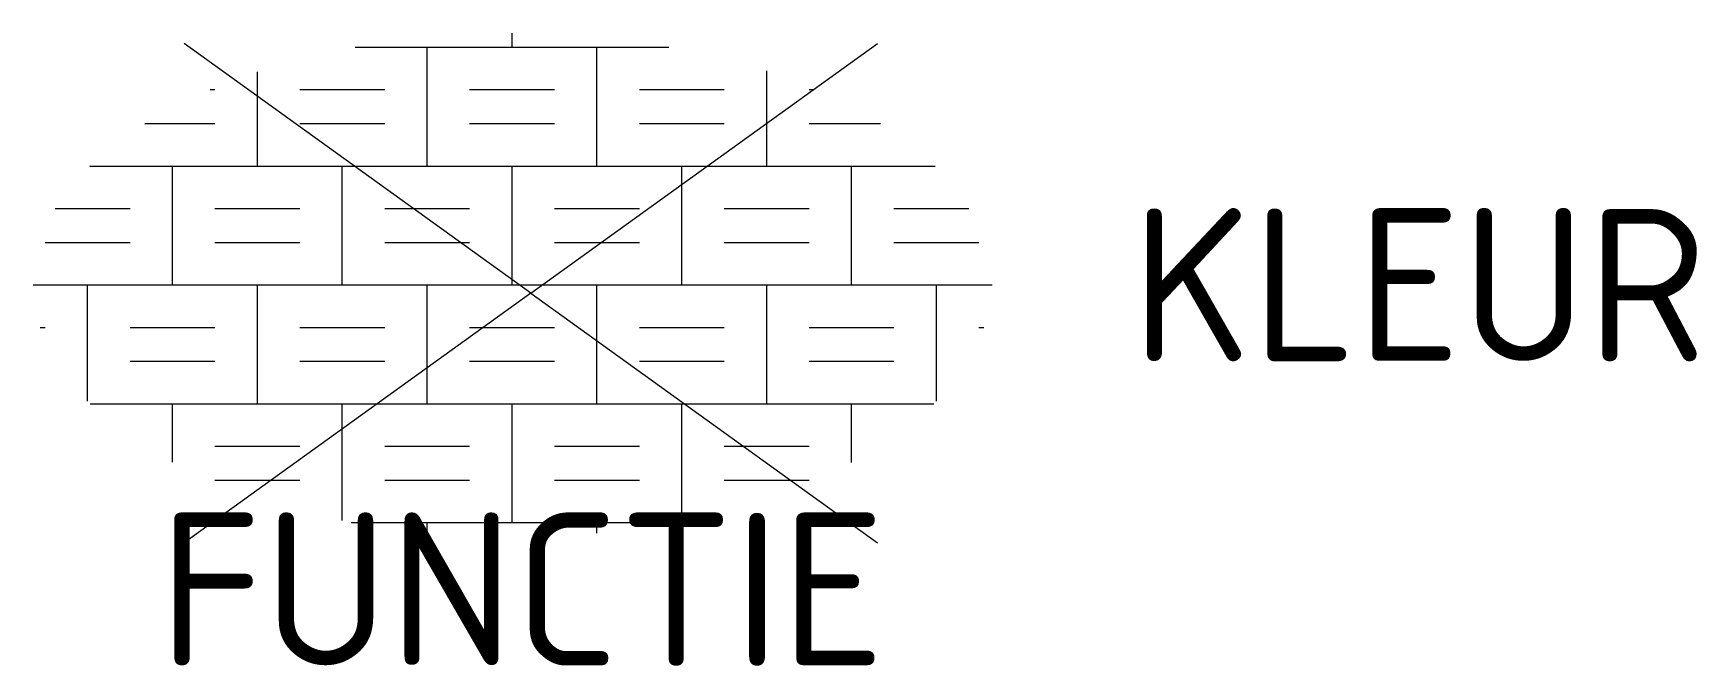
# Model space of a CAD drawing. Extents: x -5.6 to 14, y -4.5 to 3.
import ezdxf
from ezdxf.enums import TextEntityAlignment as Align

# ---------------------------------------------------------------- set-up
doc = ezdxf.new("R2010")
doc.units = 0
doc.styles.add('NLCS-ISO', font='NLCS-ISO.ttf')

msp = doc.modelspace()

# ---------------------------------------------------------------- linework, layer by layer
for p, q in [((0, 2.8), (0, 2.963)), ((0.223, -0.096), (-3.861, 2.844)), ((-1.849, 2.8), (0, 2.8)), ((-1, 1.4), (-1, 2.8)), ((0, 2.8), (1.846, 2.8)), ((0.223, -0.096), (4.307, 2.844)), ((1, 1.4), (1, 2.8)), ((-3, 1.4), (-3, 2.51)), ((3, 1.4), (3, 2.52)), ((-3.555, 2.3), (-3.5, 2.3)), ((-2.5, 2.3), (-2, 2.3)), ((-2, 2.3), (-1.5, 2.3)), ((-0.5, 2.3), (0, 2.3)), ((0, 2.3), (0.5, 2.3)), ((1.5, 2.3), (2, 2.3)), ((2, 2.3), (2.5, 2.3)), ((3.5, 2.3), (3.559, 2.3)), ((-4.326, 1.9), (-4, 1.9)), ((-4, 1.9), (-3.5, 1.9)), ((-2.5, 1.9), (-2, 1.9)), ((-2, 1.9), (-1.5, 1.9)), ((-0.5, 1.9), (0, 1.9)), ((0, 1.9), (0.5, 1.9)), ((1.5, 1.9), (2, 1.9)), ((2, 1.9), (2.5, 1.9)), ((3.5, 1.9), (4, 1.9)), ((4, 1.9), (4.34, 1.9)), ((-4.975, 1.4), (-4, 1.4)), ((-4, 1.4), (-2, 1.4)), ((-4, 0), (-4, 1.4)), ((-2, 1.4), (0, 1.4)), ((-2, 0), (-2, 1.4)), ((0, 1.4), (2, 1.4)), ((0, 0), (0, 1.4)), ((2, 1.4), (4, 1.4)), ((2, 0), (2, 1.4)), ((4, 1.4), (4.985, 1.4)), ((4, 0), (4, 1.4)), ((-5.382, 0.9), (-4.5, 0.9)), ((-3.5, 0.9), (-2.5, 0.9)), ((-1.5, 0.9), (-0.5, 0.9)), ((0.5, 0.9), (1.5, 0.9)), ((2.5, 0.9), (3.5, 0.9)), ((4.5, 0.9), (5.381, 0.9)), ((-5.5, 0.5), (-4.5, 0.5)), ((-3.5, 0.5), (-2.5, 0.5)), ((-1.5, 0.5), (-0.5, 0.5)), ((0.5, 0.5), (1.5, 0.5)), ((2.5, 0.5), (3.5, 0.5)), ((4.5, 0.5), (5.5, 0.5)), ((-5.641, 0), (-4, 0)), ((-5, -1.369), (-5, 0)), ((-4, 0), (-2, 0)), ((0.223, -0.096), (-3.861, -3.036)), ((-3, -1.4), (-3, 0)), ((-2, 0), (0, 0)), ((-1, -1.4), (-1, 0)), ((0, 0), (2, 0)), ((0.223, -0.096), (4.307, -3.036)), ((1, -1.4), (1, 0)), ((2, 0), (4, 0)), ((3, -1.4), (3, 0)), ((4, 0), (5.658, 0)), ((5, -1.369), (5, 0)), ((-5.56, -0.5), (-5.5, -0.5)), ((-4.5, -0.5), (-4, -0.5)), ((-4, -0.5), (-3.5, -0.5)), ((-2.5, -0.5), (-2, -0.5)), ((-2, -0.5), (-1.5, -0.5)), ((-0.5, -0.5), (0, -0.5)), ((0, -0.5), (0.5, -0.5)), ((1.5, -0.5), (2, -0.5)), ((2, -0.5), (2.5, -0.5)), ((3.5, -0.5), (4, -0.5)), ((4, -0.5), (4.5, -0.5)), ((5.5, -0.5), (5.559, -0.5)), ((-4.5, -0.9), (-4, -0.9)), ((-4, -0.9), (-3.5, -0.9)), ((-2.5, -0.9), (-2, -0.9)), ((-2, -0.9), (-1.5, -0.9)), ((-0.5, -0.9), (0, -0.9)), ((0, -0.9), (0.5, -0.9)), ((1.5, -0.9), (2, -0.9)), ((2, -0.9), (2.5, -0.9)), ((3.5, -0.9), (4, -0.9)), ((4, -0.9), (4.5, -0.9)), ((-4.97, -1.4), (-4, -1.4)), ((-4, -1.4), (-2, -1.4)), ((-4, -2.089), (-4, -1.4)), ((-2, -1.4), (0, -1.4)), ((-2, -2.776), (-2, -1.4)), ((0, -1.4), (2, -1.4)), ((0, -2.8), (0, -1.4)), ((2, -1.4), (4, -1.4)), ((2, -2.775), (2, -1.4)), ((4, -1.4), (4.969, -1.4)), ((4, -2.09), (4, -1.4)), ((-3.5, -1.9), (-2.5, -1.9)), ((-1.5, -1.9), (-0.5, -1.9)), ((0.5, -1.9), (1.5, -1.9)), ((2.5, -1.9), (3.5, -1.9)), ((-3.5, -2.3), (-2.5, -2.3)), ((-1.5, -2.3), (-0.5, -2.3)), ((0.5, -2.3), (1.5, -2.3)), ((2.5, -2.3), (3.5, -2.3)), ((-1.896, -2.8), (0, -2.8)), ((-1, -2.924), (-1, -2.8)), ((0, -2.8), (1.891, -2.8)), ((1, -2.923), (1, -2.8))]:
    msp.add_line(p, q)

# ---------------------------------------------------------------- texts
at = {"style": 'NLCS-ISO'}
msp.add_attdef('KLEUR', text='', height=1.8, dxfattribs=at).set_placement((7.295, 0), align=Align.MIDDLE_LEFT)
at = {"style": 'NLCS-ISO', "flags": 1}
msp.add_attdef('FUNCTIE', text='', height=1.8, dxfattribs=at).set_placement((0.116, -3.585), align=Align.MIDDLE_CENTER)

doc.saveas('drawing.dxf')
